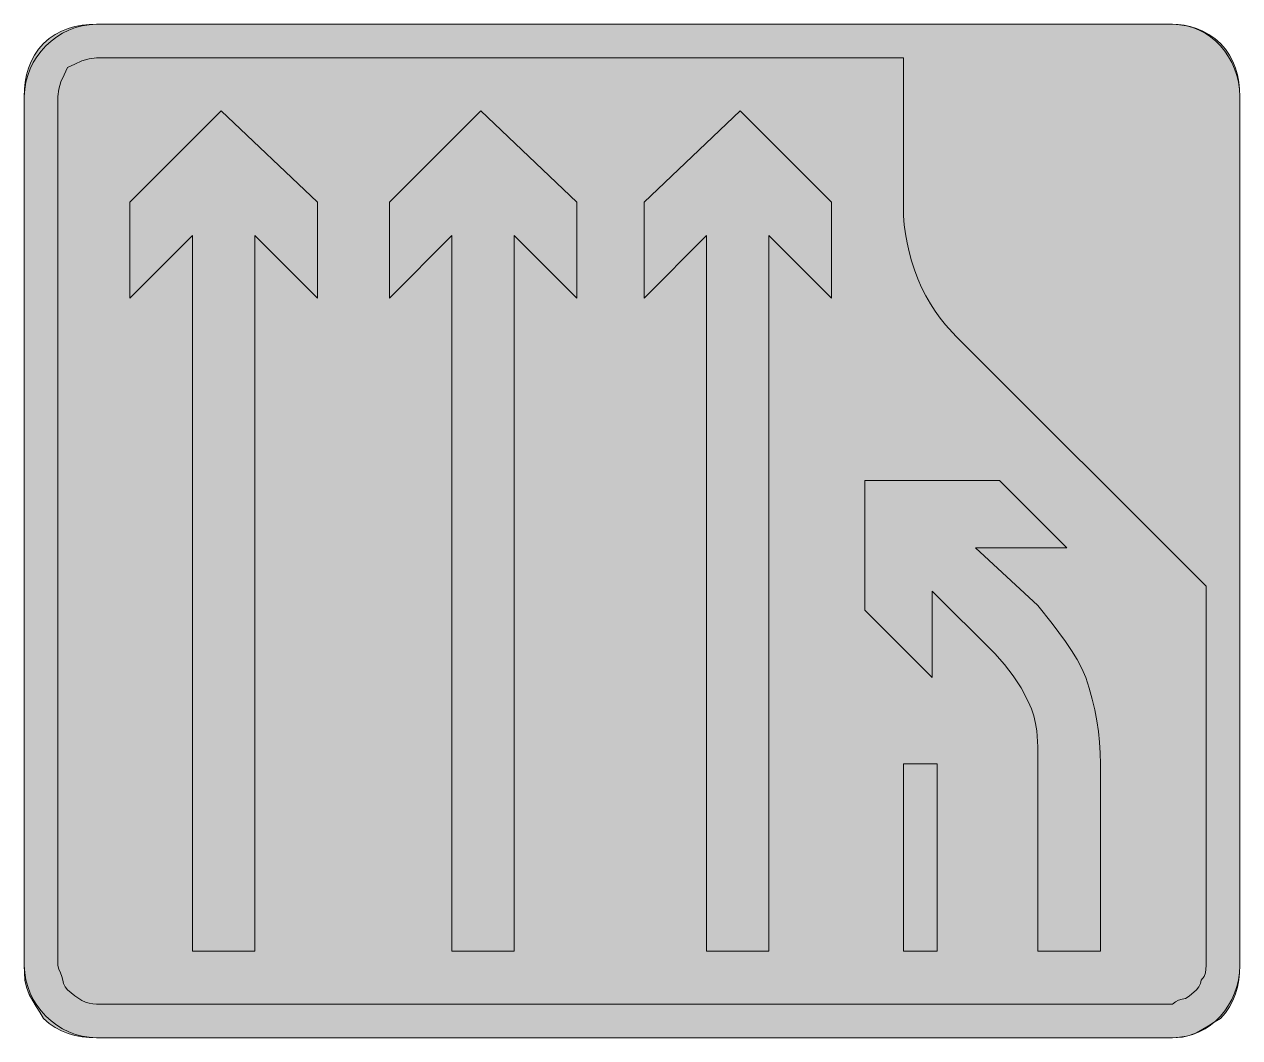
# Model space of a CAD drawing. Header units: metres. Extents: x 131 to 435, y 8 to 262.
import ezdxf

# ---------------------------------------------------------------- set-up
doc = ezdxf.new("R2010")
doc.units = ezdxf.units.M
for name, color, linetype, true_color in [('FILL_BLUE_0000FF', 7, 'Continuous', 0x0000ff), ('FILL_WHITE_FFFFFF', 7, 'Continuous', 0xffffff), ('STROKE_BLUE_0000FF', 7, 'Continuous', 0x0000ff)]:
    doc.layers.add(name, color=color, linetype=linetype, true_color=true_color)

msp = doc.modelspace()

# ---------------------------------------------------------------- hatches: boundary and pattern name
at = {"layer": 'FILL_BLUE_0000FF', "true_color": 0x0000ff}
h = msp.add_hatch(color=7, dxfattribs=at)
h.dxf.hatch_style = 1
h.paths.add_polyline_path([(350.85, 253.2), (350.85, 216), (350.91, 213.75), (351.07, 211.5), (351.36, 209.25), (351.75, 207), (352.26, 204.75), (352.87, 202.5), (353.61, 200.25), (354.45, 198), (355.4, 195.81), (356.46, 193.72), (357.59, 191.76), (358.8, 189.9), (360.06, 188.16), (361.37, 186.52), (364.05, 183.6), (426.45, 121.2), (426.45, 26.4), (426.43, 25.5), (426.3, 24.6), (425.94, 23.7), (425.25, 22.8), (425.06, 21.92), (424.65, 21.15), (424.05, 20.4), (422.25, 18.75), (421.35, 18.21), (420.45, 18), (419.57, 17.81), (418.8, 17.4), (418.05, 16.8), (149.25, 16.8), (148.35, 16.86), (147.45, 17.02), (146.55, 17.31), (145.65, 17.7), (143.85, 18.82), (142.05, 20.4), (141.45, 21.15), (141.04, 21.92), (140.85, 22.8), (140.66, 23.7), (140.25, 24.6), (139.84, 25.5), (139.65, 26.4), (139.65, 243.6), (139.86, 245.4), (140.4, 247.2), (141.17, 249), (142.05, 250.8), (143.85, 251.68), (145.65, 252.45), (147.45, 252.99), (149.25, 253.2), (350.85, 253.2)])
at = {"layer": 'FILL_WHITE_FFFFFF', "true_color": 0xffffff}
h = msp.add_hatch(color=7, dxfattribs=at)
h.dxf.hatch_style = 1
h.paths.add_polyline_path([(434.79, 24.6), (434.61, 22.82), (434.28, 21.06), (433.8, 19.35), (433.15, 17.69), (432.32, 16.11), (431.29, 14.6), (430.05, 13.2), (428.44, 12.3), (427.05, 11.4), (425.66, 10.5), (424.05, 9.6), (422.27, 8.91), (420.6, 8.55), (418.05, 8.4), (149.25, 8.4), (147.45, 8.46), (145.67, 8.64), (143.91, 8.97), (142.2, 9.45), (140.54, 10.1), (138.96, 10.93), (137.45, 11.96), (136.05, 13.2), (135.15, 14.81), (134.25, 16.2), (133.35, 17.59), (132.45, 19.2), (131.76, 21), (131.4, 22.8), (131.27, 24.6), (131.25, 26.4), (131.25, 243.6), (131.31, 245.4), (131.49, 247.18), (131.82, 248.94), (132.3, 250.65), (132.95, 252.31), (133.78, 253.89), (134.81, 255.4), (136.05, 256.8), (137.45, 258.04), (138.96, 259.07), (140.54, 259.9), (142.2, 260.55), (143.91, 261.03), (145.67, 261.36), (147.45, 261.54), (149.25, 261.6), (418.05, 261.6), (419.45, 261.54), (420.94, 261.36), (422.48, 261.03), (424.05, 260.55), (425.62, 259.9), (427.16, 259.07), (428.65, 258.04), (430.05, 256.8), (431.29, 255.4), (432.32, 253.89), (433.15, 252.31), (433.8, 250.65), (434.28, 248.94), (434.61, 247.18), (434.79, 245.4), (434.85, 243.6), (434.85, 26.4), (434.79, 24.6)])
h = msp.add_hatch(color=7, dxfattribs=at)
h.dxf.hatch_style = 1
h.paths.add_polyline_path([(204.45, 217.2), (204.45, 193.2), (188.85, 208.8), (188.85, 30), (173.25, 30), (173.25, 208.8), (157.65, 193.2), (157.65, 217.2), (180.45, 240), (204.45, 217.2)])
h = msp.add_hatch(color=7, dxfattribs=at)
h.dxf.hatch_style = 1
h.paths.add_polyline_path([(269.25, 217.2), (269.25, 193.2), (253.65, 208.8), (253.65, 30), (238.05, 30), (238.05, 208.8), (222.45, 193.2), (222.45, 217.2), (245.25, 240), (269.25, 217.2)])
h = msp.add_hatch(color=7, dxfattribs=at)
h.dxf.hatch_style = 1
h.paths.add_polyline_path([(332.85, 217.2), (332.85, 193.2), (317.25, 208.8), (317.25, 30), (301.65, 30), (301.65, 208.8), (286.05, 193.2), (286.05, 217.2), (310.05, 240), (332.85, 217.2)])
h = msp.add_hatch(color=7, dxfattribs=at)
h.dxf.hatch_style = 1
h.paths.add_polyline_path([(400.05, 30), (384.45, 30), (384.45, 76.8), (384.41, 81.09), (384.15, 85.05), (383.86, 86.94), (383.44, 88.78), (382.84, 90.6), (382.05, 92.4), (380.23, 95.79), (378.3, 98.85), (376.14, 101.68), (373.65, 104.4), (358.05, 120), (358.05, 98.4), (341.25, 115.2), (341.25, 147.6), (374.85, 147.6), (391.65, 130.8), (368.85, 130.8), (384.45, 116.4), (388.01, 111.9), (391.35, 107.4), (392.86, 105.15), (394.24, 102.9), (395.44, 100.65), (396.45, 98.4), (397.29, 95.7), (398.02, 93), (398.64, 90.3), (399.15, 87.6), (399.54, 84.9), (399.83, 82.2), (399.99, 79.5), (400.05, 76.8), (400.05, 30)])
h = msp.add_hatch(color=7, dxfattribs=at)
h.dxf.hatch_style = 1
h.paths.add_polyline_path([(359.25, 30), (350.85, 30), (350.85, 76.8), (359.25, 76.8), (359.25, 30)])

# ---------------------------------------------------------------- linework, layer by layer
at = {"layer": 'FILL_BLUE_0000FF', "lineweight": 0, "true_color": 0x0000ff}
msp.add_lwpolyline([(350.85, 253.2), (350.85, 216), (350.91, 213.75), (351.07, 211.5), (351.36, 209.25), (351.75, 207), (352.26, 204.75), (352.87, 202.5), (353.61, 200.25), (354.45, 198), (355.4, 195.81), (356.46, 193.72), (357.59, 191.76), (358.8, 189.9), (360.06, 188.16), (361.37, 186.52), (364.05, 183.6), (426.45, 121.2), (426.45, 26.4), (426.43, 25.5), (426.3, 24.6), (425.94, 23.7), (425.25, 22.8), (425.06, 21.92), (424.65, 21.15), (424.05, 20.4), (422.25, 18.75), (421.35, 18.21), (420.45, 18), (419.57, 17.81), (418.8, 17.4), (418.05, 16.8), (149.25, 16.8), (148.35, 16.86), (147.45, 17.02), (146.55, 17.31), (145.65, 17.7), (143.85, 18.82), (142.05, 20.4), (141.45, 21.15), (141.04, 21.92), (140.85, 22.8), (140.66, 23.7), (140.25, 24.6), (139.84, 25.5), (139.65, 26.4), (139.65, 243.6), (139.86, 245.4), (140.4, 247.2), (141.17, 249), (142.05, 250.8), (143.85, 251.68), (145.65, 252.45), (147.45, 252.99), (149.25, 253.2)], close=True, dxfattribs=at)
at = {"layer": 'FILL_WHITE_FFFFFF', "lineweight": 0, "true_color": 0xffffff}
for points in [[(434.79, 24.6), (434.61, 22.82), (434.28, 21.06), (433.8, 19.35), (433.15, 17.69), (432.32, 16.11), (431.29, 14.6), (430.05, 13.2), (428.44, 12.3), (427.05, 11.4), (425.66, 10.5), (424.05, 9.6), (422.27, 8.91), (420.6, 8.55), (418.05, 8.4), (149.25, 8.4), (147.45, 8.46), (145.67, 8.64), (143.91, 8.97), (142.2, 9.45), (140.54, 10.1), (138.96, 10.93), (137.45, 11.96), (136.05, 13.2), (135.15, 14.81), (134.25, 16.2), (133.35, 17.59), (132.45, 19.2), (131.76, 21), (131.4, 22.8), (131.27, 24.6), (131.25, 26.4), (131.25, 243.6), (131.31, 245.4), (131.49, 247.18), (131.82, 248.94), (132.3, 250.65), (132.95, 252.31), (133.78, 253.89), (134.81, 255.4), (136.05, 256.8), (137.45, 258.04), (138.96, 259.07), (140.54, 259.9), (142.2, 260.55), (143.91, 261.03), (145.67, 261.36), (147.45, 261.54), (149.25, 261.6), (418.05, 261.6), (419.45, 261.54), (420.94, 261.36), (422.48, 261.03), (424.05, 260.55), (425.62, 259.9), (427.16, 259.07), (428.65, 258.04), (430.05, 256.8), (431.29, 255.4), (432.32, 253.89), (433.15, 252.31), (433.8, 250.65), (434.28, 248.94), (434.61, 247.18), (434.79, 245.4), (434.85, 243.6), (434.85, 26.4)], [(400.05, 30), (384.45, 30), (384.45, 76.8), (384.41, 81.09), (384.15, 85.05), (383.86, 86.94), (383.44, 88.78), (382.84, 90.6), (382.05, 92.4), (380.23, 95.79), (378.3, 98.85), (376.14, 101.68), (373.65, 104.4), (358.05, 120), (358.05, 98.4), (341.25, 115.2), (341.25, 147.6), (374.85, 147.6), (391.65, 130.8), (368.85, 130.8), (384.45, 116.4), (388.01, 111.9), (391.35, 107.4), (392.86, 105.15), (394.24, 102.9), (395.44, 100.65), (396.45, 98.4), (397.29, 95.7), (398.02, 93), (398.64, 90.3), (399.15, 87.6), (399.54, 84.9), (399.83, 82.2), (399.99, 79.5), (400.05, 76.8)], [(359.25, 30), (350.85, 30), (350.85, 76.8), (359.25, 76.8)]]:
    msp.add_lwpolyline(points, close=True, dxfattribs=at)
at = {"layer": 'FILL_WHITE_FFFFFF', "lineweight": 0, "true_color": 0x0000ff}
for points in [[(204.45, 217.2), (204.45, 193.2), (188.85, 208.8), (188.85, 30), (173.25, 30), (173.25, 208.8), (157.65, 193.2), (157.65, 217.2), (180.45, 240)], [(269.25, 217.2), (269.25, 193.2), (253.65, 208.8), (253.65, 30), (238.05, 30), (238.05, 208.8), (222.45, 193.2), (222.45, 217.2), (245.25, 240)], [(332.85, 217.2), (332.85, 193.2), (317.25, 208.8), (317.25, 30), (301.65, 30), (301.65, 208.8), (286.05, 193.2), (286.05, 217.2), (310.05, 240)]]:
    msp.add_lwpolyline(points, close=True, dxfattribs=at)
at = {"layer": 'STROKE_BLUE_0000FF', "lineweight": 0, "true_color": 0x0000ff}
msp.add_lwpolyline([(434.85, 26.4), (434.85, 243.6), (434.77, 245.38), (434.52, 247.13), (434.12, 248.83), (433.58, 250.46), (432.89, 252.03), (432.07, 253.51), (431.12, 254.91), (430.05, 256.2), (428.87, 257.38), (427.58, 258.44), (426.2, 259.36), (424.73, 260.14), (423.17, 260.76), (421.53, 261.22), (419.82, 261.5), (418.05, 261.6), (149.25, 261.6), (147.47, 261.5), (145.72, 261.22), (144.02, 260.76), (142.39, 260.14), (140.82, 259.36), (139.34, 258.44), (137.94, 257.38), (136.65, 256.2), (135.47, 254.91), (134.41, 253.51), (133.49, 252.03), (132.71, 250.46), (132.09, 248.83), (131.63, 247.13), (131.35, 245.38), (131.25, 243.6), (131.25, 26.4), (131.35, 24.62), (131.63, 22.87), (132.09, 21.17), (132.71, 19.54), (133.49, 17.97), (134.41, 16.49), (135.47, 15.09), (136.65, 13.8), (137.94, 12.62), (139.34, 11.56), (140.82, 10.64), (142.39, 9.86), (144.02, 9.24), (145.72, 8.78), (147.47, 8.5), (149.25, 8.4), (418.05, 8.4), (419.82, 8.5), (421.53, 8.78), (423.17, 9.24), (424.73, 9.86), (426.2, 10.64), (427.58, 11.56), (428.87, 12.62), (430.05, 13.8), (431.12, 15.09), (432.07, 16.49), (432.89, 17.97), (433.58, 19.54), (434.12, 21.17), (434.52, 22.87), (434.77, 24.62), (434.85, 26.4)], dxfattribs=at)

doc.saveas('drawing.dxf')
